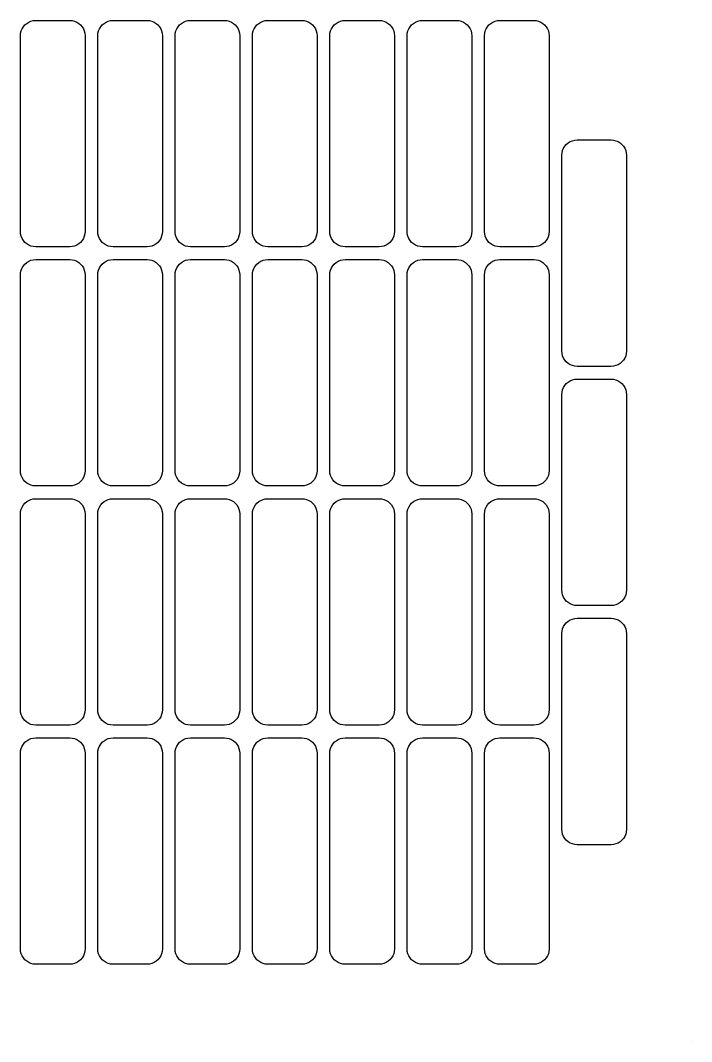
# Model space of a CAD drawing. Extents: x 0 to 279, y 0 to 216.
# Drawn here: x 147.5 to 279.4, y 0 to 200.7 of the extents above; entities that cross this region are included whole.
import ezdxf

# ---------------------------------------------------------------- set-up
doc = ezdxf.new("R2010")
doc.units = 0
doc.layers.add('ANCHOR', color=7, linetype='CONTINUOUS')
doc.layers.add('CUT', color=1, linetype='CONTINUOUS')

msp = doc.modelspace()

# ---------------------------------------------------------------- linework, layer by layer
at = {"layer": 'ANCHOR'}
msp.add_lwpolyline([(279.39, 0.01), (279.4, 0.01), (279.4, 0), (279.39, 0)], close=True, dxfattribs=at)
at = {"layer": 'CUT'}
for points in [[(157.2, 200.7), (157.6693, 200.6631), (158.1271, 200.5532), (158.562, 200.373), (158.9634, 200.1271), (159.3213, 199.8213), (159.6271, 199.4634), (159.873, 199.062), (160.0532, 198.6271), (160.1631, 198.1693), (160.2, 197.7), (160.2, 159.2), (160.1631, 158.7307), (160.0532, 158.2729), (159.873, 157.838), (159.6271, 157.4366), (159.3213, 157.0787), (158.9634, 156.7729), (158.562, 156.527), (158.1271, 156.3468), (157.6693, 156.2369), (157.2, 156.2), (150.5, 156.2), (150.0307, 156.2369), (149.5729, 156.3468), (149.138, 156.527), (148.7366, 156.7729), (148.3787, 157.0787), (148.0729, 157.4366), (147.827, 157.838), (147.6468, 158.2729), (147.5369, 158.7307), (147.5, 159.2), (147.5, 197.7), (147.5369, 198.1693), (147.6468, 198.6271), (147.827, 199.062), (148.0729, 199.4634), (148.3787, 199.8213), (148.7366, 200.1271), (149.138, 200.373), (149.5729, 200.5532), (150.0307, 200.6631), (150.5, 200.7)], [(172.4, 200.7), (172.8693, 200.6631), (173.3271, 200.5532), (173.762, 200.373), (174.1634, 200.1271), (174.5213, 199.8213), (174.8271, 199.4634), (175.073, 199.062), (175.2532, 198.6271), (175.3631, 198.1693), (175.4, 197.7), (175.4, 159.2), (175.3631, 158.7307), (175.2532, 158.2729), (175.073, 157.838), (174.8271, 157.4366), (174.5213, 157.0787), (174.1634, 156.7729), (173.762, 156.527), (173.3271, 156.3468), (172.8693, 156.2369), (172.4, 156.2), (165.7, 156.2), (165.2307, 156.2369), (164.7729, 156.3468), (164.338, 156.527), (163.9366, 156.7729), (163.5787, 157.0787), (163.2729, 157.4366), (163.027, 157.838), (162.8468, 158.2729), (162.7369, 158.7307), (162.7, 159.2), (162.7, 197.7), (162.7369, 198.1693), (162.8468, 198.6271), (163.027, 199.062), (163.2729, 199.4634), (163.5787, 199.8213), (163.9366, 200.1271), (164.338, 200.373), (164.7729, 200.5532), (165.2307, 200.6631), (165.7, 200.7)], [(187.6, 200.7), (188.0693, 200.6631), (188.5271, 200.5532), (188.962, 200.373), (189.3634, 200.1271), (189.7213, 199.8213), (190.0271, 199.4634), (190.273, 199.062), (190.4532, 198.6271), (190.5631, 198.1693), (190.6, 197.7), (190.6, 159.2), (190.5631, 158.7307), (190.4532, 158.2729), (190.273, 157.838), (190.0271, 157.4366), (189.7213, 157.0787), (189.3634, 156.7729), (188.962, 156.527), (188.5271, 156.3468), (188.0693, 156.2369), (187.6, 156.2), (180.9, 156.2), (180.4307, 156.2369), (179.9729, 156.3468), (179.538, 156.527), (179.1366, 156.7729), (178.7787, 157.0787), (178.4729, 157.4366), (178.227, 157.838), (178.0468, 158.2729), (177.9369, 158.7307), (177.9, 159.2), (177.9, 197.7), (177.9369, 198.1693), (178.0468, 198.6271), (178.227, 199.062), (178.4729, 199.4634), (178.7787, 199.8213), (179.1366, 200.1271), (179.538, 200.373), (179.9729, 200.5532), (180.4307, 200.6631), (180.9, 200.7)], [(202.8, 200.7), (203.2693, 200.6631), (203.7271, 200.5532), (204.162, 200.373), (204.5634, 200.1271), (204.9213, 199.8213), (205.2271, 199.4634), (205.473, 199.062), (205.6532, 198.6271), (205.7631, 198.1693), (205.8, 197.7), (205.8, 159.2), (205.7631, 158.7307), (205.6532, 158.2729), (205.473, 157.838), (205.2271, 157.4366), (204.9213, 157.0787), (204.5634, 156.7729), (204.162, 156.527), (203.7271, 156.3468), (203.2693, 156.2369), (202.8, 156.2), (196.1, 156.2), (195.6307, 156.2369), (195.1729, 156.3468), (194.738, 156.527), (194.3366, 156.7729), (193.9787, 157.0787), (193.6729, 157.4366), (193.427, 157.838), (193.2468, 158.2729), (193.1369, 158.7307), (193.1, 159.2), (193.1, 197.7), (193.1369, 198.1693), (193.2468, 198.6271), (193.427, 199.062), (193.6729, 199.4634), (193.9787, 199.8213), (194.3366, 200.1271), (194.738, 200.373), (195.1729, 200.5532), (195.6307, 200.6631), (196.1, 200.7)], [(218, 200.7), (218.4693, 200.6631), (218.9271, 200.5532), (219.362, 200.373), (219.7634, 200.1271), (220.1213, 199.8213), (220.4271, 199.4634), (220.673, 199.062), (220.8532, 198.6271), (220.9631, 198.1693), (221, 197.7), (221, 159.2), (220.9631, 158.7307), (220.8532, 158.2729), (220.673, 157.838), (220.4271, 157.4366), (220.1213, 157.0787), (219.7634, 156.7729), (219.362, 156.527), (218.9271, 156.3468), (218.4693, 156.2369), (218, 156.2), (211.3, 156.2), (210.8307, 156.2369), (210.3729, 156.3468), (209.938, 156.527), (209.5366, 156.7729), (209.1787, 157.0787), (208.8729, 157.4366), (208.627, 157.838), (208.4468, 158.2729), (208.3369, 158.7307), (208.3, 159.2), (208.3, 197.7), (208.3369, 198.1693), (208.4468, 198.6271), (208.627, 199.062), (208.8729, 199.4634), (209.1787, 199.8213), (209.5366, 200.1271), (209.938, 200.373), (210.3729, 200.5532), (210.8307, 200.6631), (211.3, 200.7)], [(233.2, 200.7), (233.6693, 200.6631), (234.1271, 200.5532), (234.562, 200.373), (234.9634, 200.1271), (235.3213, 199.8213), (235.6271, 199.4634), (235.873, 199.062), (236.0532, 198.6271), (236.1631, 198.1693), (236.2, 197.7), (236.2, 159.2), (236.1631, 158.7307), (236.0532, 158.2729), (235.873, 157.838), (235.6271, 157.4366), (235.3213, 157.0787), (234.9634, 156.7729), (234.562, 156.527), (234.1271, 156.3468), (233.6693, 156.2369), (233.2, 156.2), (226.5, 156.2), (226.0307, 156.2369), (225.5729, 156.3468), (225.138, 156.527), (224.7366, 156.7729), (224.3787, 157.0787), (224.0729, 157.4366), (223.827, 157.838), (223.6468, 158.2729), (223.5369, 158.7307), (223.5, 159.2), (223.5, 197.7), (223.5369, 198.1693), (223.6468, 198.6271), (223.827, 199.062), (224.0729, 199.4634), (224.3787, 199.8213), (224.7366, 200.1271), (225.138, 200.373), (225.5729, 200.5532), (226.0307, 200.6631), (226.5, 200.7)], [(248.4, 200.7), (248.8693, 200.6631), (249.3271, 200.5532), (249.762, 200.373), (250.1634, 200.1271), (250.5213, 199.8213), (250.8271, 199.4634), (251.073, 199.062), (251.2532, 198.6271), (251.3631, 198.1693), (251.4, 197.7), (251.4, 159.2), (251.3631, 158.7307), (251.2532, 158.2729), (251.073, 157.838), (250.8271, 157.4366), (250.5213, 157.0787), (250.1634, 156.7729), (249.762, 156.527), (249.3271, 156.3468), (248.8693, 156.2369), (248.4, 156.2), (241.7, 156.2), (241.2307, 156.2369), (240.7729, 156.3468), (240.338, 156.527), (239.9366, 156.7729), (239.5787, 157.0787), (239.2729, 157.4366), (239.027, 157.838), (238.8468, 158.2729), (238.7369, 158.7307), (238.7, 159.2), (238.7, 197.7), (238.7369, 198.1693), (238.8468, 198.6271), (239.027, 199.062), (239.2729, 199.4634), (239.5787, 199.8213), (239.9366, 200.1271), (240.338, 200.373), (240.7729, 200.5532), (241.2307, 200.6631), (241.7, 200.7)], [(263.6, 177.2), (264.0693, 177.1631), (264.5271, 177.0532), (264.962, 176.873), (265.3634, 176.6271), (265.7213, 176.3213), (266.0271, 175.9634), (266.273, 175.562), (266.4532, 175.1271), (266.5631, 174.6693), (266.6, 174.2), (266.6, 135.7), (266.5631, 135.2307), (266.4532, 134.7729), (266.273, 134.338), (266.0271, 133.9366), (265.7213, 133.5787), (265.3634, 133.2729), (264.962, 133.027), (264.5271, 132.8468), (264.0693, 132.7369), (263.6, 132.7), (256.9, 132.7), (256.4307, 132.7369), (255.9729, 132.8468), (255.538, 133.027), (255.1366, 133.2729), (254.7787, 133.5787), (254.4729, 133.9366), (254.227, 134.338), (254.0468, 134.7729), (253.9369, 135.2307), (253.9, 135.7), (253.9, 174.2), (253.9369, 174.6693), (254.0468, 175.1271), (254.227, 175.562), (254.4729, 175.9634), (254.7787, 176.3213), (255.1366, 176.6271), (255.538, 176.873), (255.9729, 177.0532), (256.4307, 177.1631), (256.9, 177.2)], [(157.2, 153.7), (157.6693, 153.6631), (158.1271, 153.5532), (158.562, 153.373), (158.9634, 153.1271), (159.3213, 152.8213), (159.6271, 152.4634), (159.873, 152.062), (160.0532, 151.6271), (160.1631, 151.1693), (160.2, 150.7), (160.2, 112.2), (160.1631, 111.7307), (160.0532, 111.2729), (159.873, 110.838), (159.6271, 110.4366), (159.3213, 110.0787), (158.9634, 109.7729), (158.562, 109.527), (158.1271, 109.3468), (157.6693, 109.2369), (157.2, 109.2), (150.5, 109.2), (150.0307, 109.2369), (149.5729, 109.3468), (149.138, 109.527), (148.7366, 109.7729), (148.3787, 110.0787), (148.0729, 110.4366), (147.827, 110.838), (147.6468, 111.2729), (147.5369, 111.7307), (147.5, 112.2), (147.5, 150.7), (147.5369, 151.1693), (147.6468, 151.6271), (147.827, 152.062), (148.0729, 152.4634), (148.3787, 152.8213), (148.7366, 153.1271), (149.138, 153.373), (149.5729, 153.5532), (150.0307, 153.6631), (150.5, 153.7)], [(172.4, 153.7), (172.8693, 153.6631), (173.3271, 153.5532), (173.762, 153.373), (174.1634, 153.1271), (174.5213, 152.8213), (174.8271, 152.4634), (175.073, 152.062), (175.2532, 151.6271), (175.3631, 151.1693), (175.4, 150.7), (175.4, 112.2), (175.3631, 111.7307), (175.2532, 111.2729), (175.073, 110.838), (174.8271, 110.4366), (174.5213, 110.0787), (174.1634, 109.7729), (173.762, 109.527), (173.3271, 109.3468), (172.8693, 109.2369), (172.4, 109.2), (165.7, 109.2), (165.2307, 109.2369), (164.7729, 109.3468), (164.338, 109.527), (163.9366, 109.7729), (163.5787, 110.0787), (163.2729, 110.4366), (163.027, 110.838), (162.8468, 111.2729), (162.7369, 111.7307), (162.7, 112.2), (162.7, 150.7), (162.7369, 151.1693), (162.8468, 151.6271), (163.027, 152.062), (163.2729, 152.4634), (163.5787, 152.8213), (163.9366, 153.1271), (164.338, 153.373), (164.7729, 153.5532), (165.2307, 153.6631), (165.7, 153.7)], [(187.6, 153.7), (188.0693, 153.6631), (188.5271, 153.5532), (188.962, 153.373), (189.3634, 153.1271), (189.7213, 152.8213), (190.0271, 152.4634), (190.273, 152.062), (190.4532, 151.6271), (190.5631, 151.1693), (190.6, 150.7), (190.6, 112.2), (190.5631, 111.7307), (190.4532, 111.2729), (190.273, 110.838), (190.0271, 110.4366), (189.7213, 110.0787), (189.3634, 109.7729), (188.962, 109.527), (188.5271, 109.3468), (188.0693, 109.2369), (187.6, 109.2), (180.9, 109.2), (180.4307, 109.2369), (179.9729, 109.3468), (179.538, 109.527), (179.1366, 109.7729), (178.7787, 110.0787), (178.4729, 110.4366), (178.227, 110.838), (178.0468, 111.2729), (177.9369, 111.7307), (177.9, 112.2), (177.9, 150.7), (177.9369, 151.1693), (178.0468, 151.6271), (178.227, 152.062), (178.4729, 152.4634), (178.7787, 152.8213), (179.1366, 153.1271), (179.538, 153.373), (179.9729, 153.5532), (180.4307, 153.6631), (180.9, 153.7)], [(202.8, 153.7), (203.2693, 153.6631), (203.7271, 153.5532), (204.162, 153.373), (204.5634, 153.1271), (204.9213, 152.8213), (205.2271, 152.4634), (205.473, 152.062), (205.6532, 151.6271), (205.7631, 151.1693), (205.8, 150.7), (205.8, 112.2), (205.7631, 111.7307), (205.6532, 111.2729), (205.473, 110.838), (205.2271, 110.4366), (204.9213, 110.0787), (204.5634, 109.7729), (204.162, 109.527), (203.7271, 109.3468), (203.2693, 109.2369), (202.8, 109.2), (196.1, 109.2), (195.6307, 109.2369), (195.1729, 109.3468), (194.738, 109.527), (194.3366, 109.7729), (193.9787, 110.0787), (193.6729, 110.4366), (193.427, 110.838), (193.2468, 111.2729), (193.1369, 111.7307), (193.1, 112.2), (193.1, 150.7), (193.1369, 151.1693), (193.2468, 151.6271), (193.427, 152.062), (193.6729, 152.4634), (193.9787, 152.8213), (194.3366, 153.1271), (194.738, 153.373), (195.1729, 153.5532), (195.6307, 153.6631), (196.1, 153.7)], [(218, 153.7), (218.4693, 153.6631), (218.9271, 153.5532), (219.362, 153.373), (219.7634, 153.1271), (220.1213, 152.8213), (220.4271, 152.4634), (220.673, 152.062), (220.8532, 151.6271), (220.9631, 151.1693), (221, 150.7), (221, 112.2), (220.9631, 111.7307), (220.8532, 111.2729), (220.673, 110.838), (220.4271, 110.4366), (220.1213, 110.0787), (219.7634, 109.7729), (219.362, 109.527), (218.9271, 109.3468), (218.4693, 109.2369), (218, 109.2), (211.3, 109.2), (210.8307, 109.2369), (210.3729, 109.3468), (209.938, 109.527), (209.5366, 109.7729), (209.1787, 110.0787), (208.8729, 110.4366), (208.627, 110.838), (208.4468, 111.2729), (208.3369, 111.7307), (208.3, 112.2), (208.3, 150.7), (208.3369, 151.1693), (208.4468, 151.6271), (208.627, 152.062), (208.8729, 152.4634), (209.1787, 152.8213), (209.5366, 153.1271), (209.938, 153.373), (210.3729, 153.5532), (210.8307, 153.6631), (211.3, 153.7)], [(233.2, 153.7), (233.6693, 153.6631), (234.1271, 153.5532), (234.562, 153.373), (234.9634, 153.1271), (235.3213, 152.8213), (235.6271, 152.4634), (235.873, 152.062), (236.0532, 151.6271), (236.1631, 151.1693), (236.2, 150.7), (236.2, 112.2), (236.1631, 111.7307), (236.0532, 111.2729), (235.873, 110.838), (235.6271, 110.4366), (235.3213, 110.0787), (234.9634, 109.7729), (234.562, 109.527), (234.1271, 109.3468), (233.6693, 109.2369), (233.2, 109.2), (226.5, 109.2), (226.0307, 109.2369), (225.5729, 109.3468), (225.138, 109.527), (224.7366, 109.7729), (224.3787, 110.0787), (224.0729, 110.4366), (223.827, 110.838), (223.6468, 111.2729), (223.5369, 111.7307), (223.5, 112.2), (223.5, 150.7), (223.5369, 151.1693), (223.6468, 151.6271), (223.827, 152.062), (224.0729, 152.4634), (224.3787, 152.8213), (224.7366, 153.1271), (225.138, 153.373), (225.5729, 153.5532), (226.0307, 153.6631), (226.5, 153.7)], [(248.4, 153.7), (248.8693, 153.6631), (249.3271, 153.5532), (249.762, 153.373), (250.1634, 153.1271), (250.5213, 152.8213), (250.8271, 152.4634), (251.073, 152.062), (251.2532, 151.6271), (251.3631, 151.1693), (251.4, 150.7), (251.4, 112.2), (251.3631, 111.7307), (251.2532, 111.2729), (251.073, 110.838), (250.8271, 110.4366), (250.5213, 110.0787), (250.1634, 109.7729), (249.762, 109.527), (249.3271, 109.3468), (248.8693, 109.2369), (248.4, 109.2), (241.7, 109.2), (241.2307, 109.2369), (240.7729, 109.3468), (240.338, 109.527), (239.9366, 109.7729), (239.5787, 110.0787), (239.2729, 110.4366), (239.027, 110.838), (238.8468, 111.2729), (238.7369, 111.7307), (238.7, 112.2), (238.7, 150.7), (238.7369, 151.1693), (238.8468, 151.6271), (239.027, 152.062), (239.2729, 152.4634), (239.5787, 152.8213), (239.9366, 153.1271), (240.338, 153.373), (240.7729, 153.5532), (241.2307, 153.6631), (241.7, 153.7)], [(263.6, 130.2), (264.0693, 130.1631), (264.5271, 130.0532), (264.962, 129.873), (265.3634, 129.6271), (265.7213, 129.3213), (266.0271, 128.9634), (266.273, 128.562), (266.4532, 128.1271), (266.5631, 127.6693), (266.6, 127.2), (266.6, 88.7), (266.5631, 88.2307), (266.4532, 87.7729), (266.273, 87.338), (266.0271, 86.9366), (265.7213, 86.5787), (265.3634, 86.2729), (264.962, 86.027), (264.5271, 85.8468), (264.0693, 85.7369), (263.6, 85.7), (256.9, 85.7), (256.4307, 85.7369), (255.9729, 85.8468), (255.538, 86.027), (255.1366, 86.2729), (254.7787, 86.5787), (254.4729, 86.9366), (254.227, 87.338), (254.0468, 87.7729), (253.9369, 88.2307), (253.9, 88.7), (253.9, 127.2), (253.9369, 127.6693), (254.0468, 128.1271), (254.227, 128.562), (254.4729, 128.9634), (254.7787, 129.3213), (255.1366, 129.6271), (255.538, 129.873), (255.9729, 130.0532), (256.4307, 130.1631), (256.9, 130.2)], [(157.2, 106.7), (157.6693, 106.6631), (158.1271, 106.5532), (158.562, 106.373), (158.9634, 106.1271), (159.3213, 105.8213), (159.6271, 105.4634), (159.873, 105.062), (160.0532, 104.6271), (160.1631, 104.1693), (160.2, 103.7), (160.2, 65.2), (160.1631, 64.7307), (160.0532, 64.2729), (159.873, 63.838), (159.6271, 63.4366), (159.3213, 63.0787), (158.9634, 62.7729), (158.562, 62.527), (158.1271, 62.3468), (157.6693, 62.2369), (157.2, 62.2), (150.5, 62.2), (150.0307, 62.2369), (149.5729, 62.3468), (149.138, 62.527), (148.7366, 62.7729), (148.3787, 63.0787), (148.0729, 63.4366), (147.827, 63.838), (147.6468, 64.2729), (147.5369, 64.7307), (147.5, 65.2), (147.5, 103.7), (147.5369, 104.1693), (147.6468, 104.6271), (147.827, 105.062), (148.0729, 105.4634), (148.3787, 105.8213), (148.7366, 106.1271), (149.138, 106.373), (149.5729, 106.5532), (150.0307, 106.6631), (150.5, 106.7)], [(172.4, 106.7), (172.8693, 106.6631), (173.3271, 106.5532), (173.762, 106.373), (174.1634, 106.1271), (174.5213, 105.8213), (174.8271, 105.4634), (175.073, 105.062), (175.2532, 104.6271), (175.3631, 104.1693), (175.4, 103.7), (175.4, 65.2), (175.3631, 64.7307), (175.2532, 64.2729), (175.073, 63.838), (174.8271, 63.4366), (174.5213, 63.0787), (174.1634, 62.7729), (173.762, 62.527), (173.3271, 62.3468), (172.8693, 62.2369), (172.4, 62.2), (165.7, 62.2), (165.2307, 62.2369), (164.7729, 62.3468), (164.338, 62.527), (163.9366, 62.7729), (163.5787, 63.0787), (163.2729, 63.4366), (163.027, 63.838), (162.8468, 64.2729), (162.7369, 64.7307), (162.7, 65.2), (162.7, 103.7), (162.7369, 104.1693), (162.8468, 104.6271), (163.027, 105.062), (163.2729, 105.4634), (163.5787, 105.8213), (163.9366, 106.1271), (164.338, 106.373), (164.7729, 106.5532), (165.2307, 106.6631), (165.7, 106.7)], [(187.6, 106.7), (188.0693, 106.6631), (188.5271, 106.5532), (188.962, 106.373), (189.3634, 106.1271), (189.7213, 105.8213), (190.0271, 105.4634), (190.273, 105.062), (190.4532, 104.6271), (190.5631, 104.1693), (190.6, 103.7), (190.6, 65.2), (190.5631, 64.7307), (190.4532, 64.2729), (190.273, 63.838), (190.0271, 63.4366), (189.7213, 63.0787), (189.3634, 62.7729), (188.962, 62.527), (188.5271, 62.3468), (188.0693, 62.2369), (187.6, 62.2), (180.9, 62.2), (180.4307, 62.2369), (179.9729, 62.3468), (179.538, 62.527), (179.1366, 62.7729), (178.7787, 63.0787), (178.4729, 63.4366), (178.227, 63.838), (178.0468, 64.2729), (177.9369, 64.7307), (177.9, 65.2), (177.9, 103.7), (177.9369, 104.1693), (178.0468, 104.6271), (178.227, 105.062), (178.4729, 105.4634), (178.7787, 105.8213), (179.1366, 106.1271), (179.538, 106.373), (179.9729, 106.5532), (180.4307, 106.6631), (180.9, 106.7)], [(202.8, 106.7), (203.2693, 106.6631), (203.7271, 106.5532), (204.162, 106.373), (204.5634, 106.1271), (204.9213, 105.8213), (205.2271, 105.4634), (205.473, 105.062), (205.6532, 104.6271), (205.7631, 104.1693), (205.8, 103.7), (205.8, 65.2), (205.7631, 64.7307), (205.6532, 64.2729), (205.473, 63.838), (205.2271, 63.4366), (204.9213, 63.0787), (204.5634, 62.7729), (204.162, 62.527), (203.7271, 62.3468), (203.2693, 62.2369), (202.8, 62.2), (196.1, 62.2), (195.6307, 62.2369), (195.1729, 62.3468), (194.738, 62.527), (194.3366, 62.7729), (193.9787, 63.0787), (193.6729, 63.4366), (193.427, 63.838), (193.2468, 64.2729), (193.1369, 64.7307), (193.1, 65.2), (193.1, 103.7), (193.1369, 104.1693), (193.2468, 104.6271), (193.427, 105.062), (193.6729, 105.4634), (193.9787, 105.8213), (194.3366, 106.1271), (194.738, 106.373), (195.1729, 106.5532), (195.6307, 106.6631), (196.1, 106.7)], [(218, 106.7), (218.4693, 106.6631), (218.9271, 106.5532), (219.362, 106.373), (219.7634, 106.1271), (220.1213, 105.8213), (220.4271, 105.4634), (220.673, 105.062), (220.8532, 104.6271), (220.9631, 104.1693), (221, 103.7), (221, 65.2), (220.9631, 64.7307), (220.8532, 64.2729), (220.673, 63.838), (220.4271, 63.4366), (220.1213, 63.0787), (219.7634, 62.7729), (219.362, 62.527), (218.9271, 62.3468), (218.4693, 62.2369), (218, 62.2), (211.3, 62.2), (210.8307, 62.2369), (210.3729, 62.3468), (209.938, 62.527), (209.5366, 62.7729), (209.1787, 63.0787), (208.8729, 63.4366), (208.627, 63.838), (208.4468, 64.2729), (208.3369, 64.7307), (208.3, 65.2), (208.3, 103.7), (208.3369, 104.1693), (208.4468, 104.6271), (208.627, 105.062), (208.8729, 105.4634), (209.1787, 105.8213), (209.5366, 106.1271), (209.938, 106.373), (210.3729, 106.5532), (210.8307, 106.6631), (211.3, 106.7)], [(233.2, 106.7), (233.6693, 106.6631), (234.1271, 106.5532), (234.562, 106.373), (234.9634, 106.1271), (235.3213, 105.8213), (235.6271, 105.4634), (235.873, 105.062), (236.0532, 104.6271), (236.1631, 104.1693), (236.2, 103.7), (236.2, 65.2), (236.1631, 64.7307), (236.0532, 64.2729), (235.873, 63.838), (235.6271, 63.4366), (235.3213, 63.0787), (234.9634, 62.7729), (234.562, 62.527), (234.1271, 62.3468), (233.6693, 62.2369), (233.2, 62.2), (226.5, 62.2), (226.0307, 62.2369), (225.5729, 62.3468), (225.138, 62.527), (224.7366, 62.7729), (224.3787, 63.0787), (224.0729, 63.4366), (223.827, 63.838), (223.6468, 64.2729), (223.5369, 64.7307), (223.5, 65.2), (223.5, 103.7), (223.5369, 104.1693), (223.6468, 104.6271), (223.827, 105.062), (224.0729, 105.4634), (224.3787, 105.8213), (224.7366, 106.1271), (225.138, 106.373), (225.5729, 106.5532), (226.0307, 106.6631), (226.5, 106.7)], [(248.4, 106.7), (248.8693, 106.6631), (249.3271, 106.5532), (249.762, 106.373), (250.1634, 106.1271), (250.5213, 105.8213), (250.8271, 105.4634), (251.073, 105.062), (251.2532, 104.6271), (251.3631, 104.1693), (251.4, 103.7), (251.4, 65.2), (251.3631, 64.7307), (251.2532, 64.2729), (251.073, 63.838), (250.8271, 63.4366), (250.5213, 63.0787), (250.1634, 62.7729), (249.762, 62.527), (249.3271, 62.3468), (248.8693, 62.2369), (248.4, 62.2), (241.7, 62.2), (241.2307, 62.2369), (240.7729, 62.3468), (240.338, 62.527), (239.9366, 62.7729), (239.5787, 63.0787), (239.2729, 63.4366), (239.027, 63.838), (238.8468, 64.2729), (238.7369, 64.7307), (238.7, 65.2), (238.7, 103.7), (238.7369, 104.1693), (238.8468, 104.6271), (239.027, 105.062), (239.2729, 105.4634), (239.5787, 105.8213), (239.9366, 106.1271), (240.338, 106.373), (240.7729, 106.5532), (241.2307, 106.6631), (241.7, 106.7)], [(263.6, 83.2), (264.0693, 83.1631), (264.5271, 83.0532), (264.962, 82.873), (265.3634, 82.6271), (265.7213, 82.3213), (266.0271, 81.9634), (266.273, 81.562), (266.4532, 81.1271), (266.5631, 80.6693), (266.6, 80.2), (266.6, 41.7), (266.5631, 41.2307), (266.4532, 40.7729), (266.273, 40.338), (266.0271, 39.9366), (265.7213, 39.5787), (265.3634, 39.2729), (264.962, 39.027), (264.5271, 38.8468), (264.0693, 38.7369), (263.6, 38.7), (256.9, 38.7), (256.4307, 38.7369), (255.9729, 38.8468), (255.538, 39.027), (255.1366, 39.2729), (254.7787, 39.5787), (254.4729, 39.9366), (254.227, 40.338), (254.0468, 40.7729), (253.9369, 41.2307), (253.9, 41.7), (253.9, 80.2), (253.9369, 80.6693), (254.0468, 81.1271), (254.227, 81.562), (254.4729, 81.9634), (254.7787, 82.3213), (255.1366, 82.6271), (255.538, 82.873), (255.9729, 83.0532), (256.4307, 83.1631), (256.9, 83.2)], [(157.2, 59.7), (157.6693, 59.6631), (158.1271, 59.5532), (158.562, 59.373), (158.9634, 59.1271), (159.3213, 58.8213), (159.6271, 58.4634), (159.873, 58.062), (160.0532, 57.6271), (160.1631, 57.1693), (160.2, 56.7), (160.2, 18.2), (160.1631, 17.7307), (160.0532, 17.2729), (159.873, 16.838), (159.6271, 16.4366), (159.3213, 16.0787), (158.9634, 15.7729), (158.562, 15.527), (158.1271, 15.3468), (157.6693, 15.2369), (157.2, 15.2), (150.5, 15.2), (150.0307, 15.2369), (149.5729, 15.3468), (149.138, 15.527), (148.7366, 15.7729), (148.3787, 16.0787), (148.0729, 16.4366), (147.827, 16.838), (147.6468, 17.2729), (147.5369, 17.7307), (147.5, 18.2), (147.5, 56.7), (147.5369, 57.1693), (147.6468, 57.6271), (147.827, 58.062), (148.0729, 58.4634), (148.3787, 58.8213), (148.7366, 59.1271), (149.138, 59.373), (149.5729, 59.5532), (150.0307, 59.6631), (150.5, 59.7)], [(172.4, 59.7), (172.8693, 59.6631), (173.3271, 59.5532), (173.762, 59.373), (174.1634, 59.1271), (174.5213, 58.8213), (174.8271, 58.4634), (175.073, 58.062), (175.2532, 57.6271), (175.3631, 57.1693), (175.4, 56.7), (175.4, 18.2), (175.3631, 17.7307), (175.2532, 17.2729), (175.073, 16.838), (174.8271, 16.4366), (174.5213, 16.0787), (174.1634, 15.7729), (173.762, 15.527), (173.3271, 15.3468), (172.8693, 15.2369), (172.4, 15.2), (165.7, 15.2), (165.2307, 15.2369), (164.7729, 15.3468), (164.338, 15.527), (163.9366, 15.7729), (163.5787, 16.0787), (163.2729, 16.4366), (163.027, 16.838), (162.8468, 17.2729), (162.7369, 17.7307), (162.7, 18.2), (162.7, 56.7), (162.7369, 57.1693), (162.8468, 57.6271), (163.027, 58.062), (163.2729, 58.4634), (163.5787, 58.8213), (163.9366, 59.1271), (164.338, 59.373), (164.7729, 59.5532), (165.2307, 59.6631), (165.7, 59.7)], [(187.6, 59.7), (188.0693, 59.6631), (188.5271, 59.5532), (188.962, 59.373), (189.3634, 59.1271), (189.7213, 58.8213), (190.0271, 58.4634), (190.273, 58.062), (190.4532, 57.6271), (190.5631, 57.1693), (190.6, 56.7), (190.6, 18.2), (190.5631, 17.7307), (190.4532, 17.2729), (190.273, 16.838), (190.0271, 16.4366), (189.7213, 16.0787), (189.3634, 15.7729), (188.962, 15.527), (188.5271, 15.3468), (188.0693, 15.2369), (187.6, 15.2), (180.9, 15.2), (180.4307, 15.2369), (179.9729, 15.3468), (179.538, 15.527), (179.1366, 15.7729), (178.7787, 16.0787), (178.4729, 16.4366), (178.227, 16.838), (178.0468, 17.2729), (177.9369, 17.7307), (177.9, 18.2), (177.9, 56.7), (177.9369, 57.1693), (178.0468, 57.6271), (178.227, 58.062), (178.4729, 58.4634), (178.7787, 58.8213), (179.1366, 59.1271), (179.538, 59.373), (179.9729, 59.5532), (180.4307, 59.6631), (180.9, 59.7)], [(202.8, 59.7), (203.2693, 59.6631), (203.7271, 59.5532), (204.162, 59.373), (204.5634, 59.1271), (204.9213, 58.8213), (205.2271, 58.4634), (205.473, 58.062), (205.6532, 57.6271), (205.7631, 57.1693), (205.8, 56.7), (205.8, 18.2), (205.7631, 17.7307), (205.6532, 17.2729), (205.473, 16.838), (205.2271, 16.4366), (204.9213, 16.0787), (204.5634, 15.7729), (204.162, 15.527), (203.7271, 15.3468), (203.2693, 15.2369), (202.8, 15.2), (196.1, 15.2), (195.6307, 15.2369), (195.1729, 15.3468), (194.738, 15.527), (194.3366, 15.7729), (193.9787, 16.0787), (193.6729, 16.4366), (193.427, 16.838), (193.2468, 17.2729), (193.1369, 17.7307), (193.1, 18.2), (193.1, 56.7), (193.1369, 57.1693), (193.2468, 57.6271), (193.427, 58.062), (193.6729, 58.4634), (193.9787, 58.8213), (194.3366, 59.1271), (194.738, 59.373), (195.1729, 59.5532), (195.6307, 59.6631), (196.1, 59.7)], [(218, 59.7), (218.4693, 59.6631), (218.9271, 59.5532), (219.362, 59.373), (219.7634, 59.1271), (220.1213, 58.8213), (220.4271, 58.4634), (220.673, 58.062), (220.8532, 57.6271), (220.9631, 57.1693), (221, 56.7), (221, 18.2), (220.9631, 17.7307), (220.8532, 17.2729), (220.673, 16.838), (220.4271, 16.4366), (220.1213, 16.0787), (219.7634, 15.7729), (219.362, 15.527), (218.9271, 15.3468), (218.4693, 15.2369), (218, 15.2), (211.3, 15.2), (210.8307, 15.2369), (210.3729, 15.3468), (209.938, 15.527), (209.5366, 15.7729), (209.1787, 16.0787), (208.8729, 16.4366), (208.627, 16.838), (208.4468, 17.2729), (208.3369, 17.7307), (208.3, 18.2), (208.3, 56.7), (208.3369, 57.1693), (208.4468, 57.6271), (208.627, 58.062), (208.8729, 58.4634), (209.1787, 58.8213), (209.5366, 59.1271), (209.938, 59.373), (210.3729, 59.5532), (210.8307, 59.6631), (211.3, 59.7)], [(233.2, 59.7), (233.6693, 59.6631), (234.1271, 59.5532), (234.562, 59.373), (234.9634, 59.1271), (235.3213, 58.8213), (235.6271, 58.4634), (235.873, 58.062), (236.0532, 57.6271), (236.1631, 57.1693), (236.2, 56.7), (236.2, 18.2), (236.1631, 17.7307), (236.0532, 17.2729), (235.873, 16.838), (235.6271, 16.4366), (235.3213, 16.0787), (234.9634, 15.7729), (234.562, 15.527), (234.1271, 15.3468), (233.6693, 15.2369), (233.2, 15.2), (226.5, 15.2), (226.0307, 15.2369), (225.5729, 15.3468), (225.138, 15.527), (224.7366, 15.7729), (224.3787, 16.0787), (224.0729, 16.4366), (223.827, 16.838), (223.6468, 17.2729), (223.5369, 17.7307), (223.5, 18.2), (223.5, 56.7), (223.5369, 57.1693), (223.6468, 57.6271), (223.827, 58.062), (224.0729, 58.4634), (224.3787, 58.8213), (224.7366, 59.1271), (225.138, 59.373), (225.5729, 59.5532), (226.0307, 59.6631), (226.5, 59.7)], [(248.4, 59.7), (248.8693, 59.6631), (249.3271, 59.5532), (249.762, 59.373), (250.1634, 59.1271), (250.5213, 58.8213), (250.8271, 58.4634), (251.073, 58.062), (251.2532, 57.6271), (251.3631, 57.1693), (251.4, 56.7), (251.4, 18.2), (251.3631, 17.7307), (251.2532, 17.2729), (251.073, 16.838), (250.8271, 16.4366), (250.5213, 16.0787), (250.1634, 15.7729), (249.762, 15.527), (249.3271, 15.3468), (248.8693, 15.2369), (248.4, 15.2), (241.7, 15.2), (241.2307, 15.2369), (240.7729, 15.3468), (240.338, 15.527), (239.9366, 15.7729), (239.5787, 16.0787), (239.2729, 16.4366), (239.027, 16.838), (238.8468, 17.2729), (238.7369, 17.7307), (238.7, 18.2), (238.7, 56.7), (238.7369, 57.1693), (238.8468, 57.6271), (239.027, 58.062), (239.2729, 58.4634), (239.5787, 58.8213), (239.9366, 59.1271), (240.338, 59.373), (240.7729, 59.5532), (241.2307, 59.6631), (241.7, 59.7)]]:
    msp.add_lwpolyline(points, close=True, dxfattribs=at)

doc.saveas('drawing.dxf')
